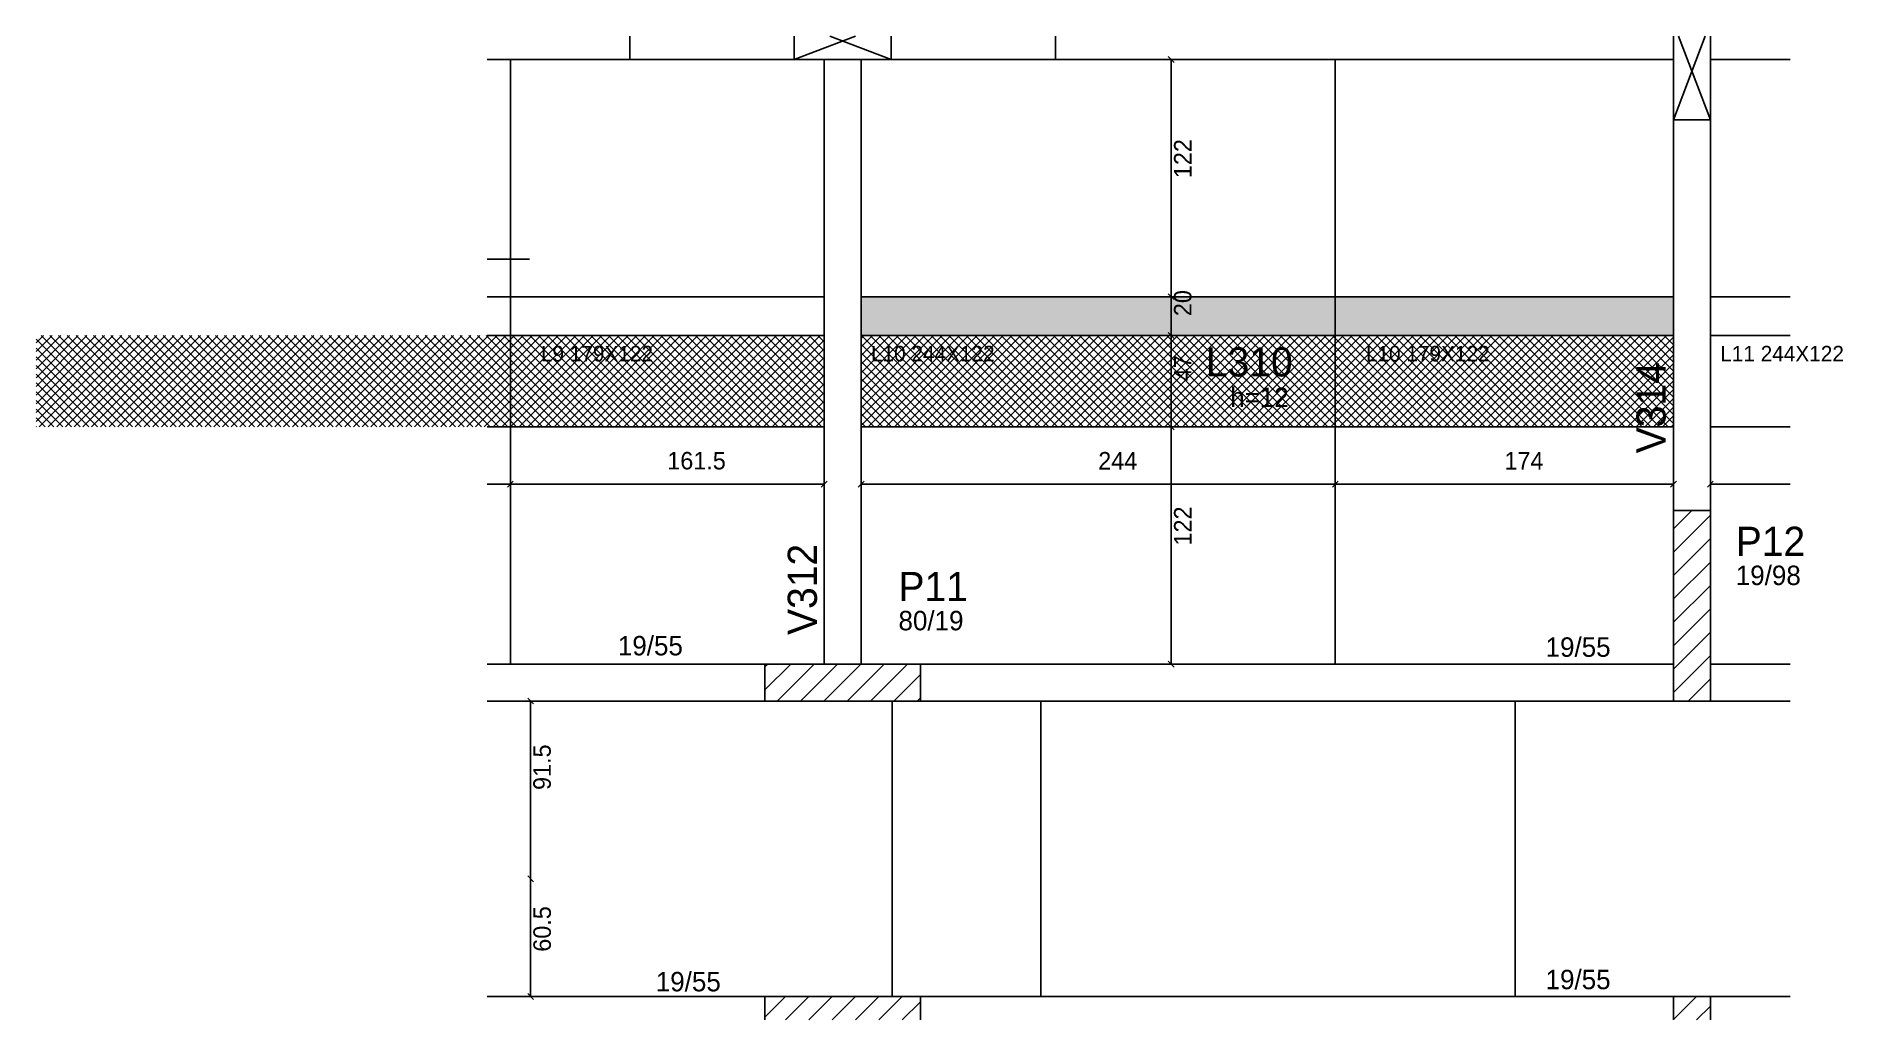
# Model space of a CAD drawing. Header units: metres. Extents: x 2743 to 3672, y 2098 to 2604.
import ezdxf

# ---------------------------------------------------------------- set-up
doc = ezdxf.new("R2010")
doc.units = ezdxf.units.M
for name, color, linetype in [('1', 7, 'Continuous'), ('3', 7, 'Continuous'), ('4', 7, 'Continuous'), ('7', 7, 'Continuous'), ('AUX00', 7, 'Continuous'), ('Hachura', 7, 'Continuous'), ('Painéis', 7, 'Continuous')]:
    doc.layers.add(name, color=color, linetype=linetype)

msp = doc.modelspace()

# ---------------------------------------------------------------- hatches: boundary and pattern name
at = {"layer": 'Hachura'}
h = msp.add_hatch(color=7, dxfattribs=at)
h.dxf.hatch_style = 1
h.paths.add_polyline_path([(3167.07, 2449.94), (3585.07, 2449.94), (3585.07, 2469.94), (3167.07, 2469.94), (3167.07, 2449.94)])
h = msp.add_hatch(dxfattribs=at)
h.set_pattern_fill('ANSI37')
h.paths.add_polyline_path([(3148.07, 2449.94), (2742.57, 2449.94), (2742.57, 2402.94), (3148.07, 2402.94), (3148.07, 2449.94)])
h = msp.add_hatch(dxfattribs=at)
h.set_pattern_fill('ANSI37')
h.paths.add_polyline_path([(3585.07, 2449.94), (3167.07, 2449.94), (3167.07, 2402.94), (3585.07, 2402.94), (3585.07, 2449.94)])

# ---------------------------------------------------------------- linework, layer by layer
at = {"layer": '1', "color": 1, "lineweight": 25}
for p, q in [((3132.57, 2591.94), (3164.22, 2603.97)), ((3182.57, 2591.94), (3150.92, 2603.97)), ((3585.07, 2560.94), (3601.42, 2603.97)), ((3604.07, 2560.94), (3587.72, 2603.97))]:
    msp.add_line(p, q, dxfattribs=at)
at = {"layer": '3', "color": 3, "lineweight": 25}
for p, q in [((3048.07, 2591.94), (3048.07, 2603.97)), ((3267.07, 2591.94), (3267.07, 2603.97)), ((2974.57, 2489.25), (2996.39, 2489.25)), ((3585.07, 2350.51), (3594.49, 2359.94)), ((3585.07, 2338.49), (3604.07, 2357.49)), ((3585.07, 2326.47), (3604.07, 2345.47)), ((3585.07, 2314.45), (3604.07, 2333.45)), ((3585.07, 2302.43), (3604.07, 2321.43)), ((3585.07, 2290.41), (3604.07, 2309.41)), ((3585.07, 2278.39), (3604.07, 2297.39)), ((3117.57, 2267.68), (3130.83, 2280.94)), ((3117.57, 2279.7), (3118.81, 2280.94)), ((3123.85, 2261.94), (3142.85, 2280.94)), ((3135.87, 2261.94), (3154.87, 2280.94)), ((3147.89, 2261.94), (3166.89, 2280.94)), ((3159.91, 2261.94), (3178.91, 2280.94)), ((3171.93, 2261.94), (3190.93, 2280.94)), ((3585.07, 2266.37), (3604.07, 2285.37)), ((3183.95, 2261.94), (3197.57, 2275.55)), ((3592.66, 2261.94), (3604.07, 2273.34)), ((3195.97, 2261.94), (3197.57, 2263.53)), ((3117.57, 2099.39), (3128.12, 2109.94)), ((3128.14, 2097.94), (3140.14, 2109.94)), ((3140.16, 2097.94), (3152.16, 2109.94)), ((3152.18, 2097.94), (3164.18, 2109.94)), ((3164.2, 2097.94), (3176.2, 2109.94)), ((3176.22, 2097.94), (3188.22, 2109.94)), ((3188.24, 2097.94), (3197.57, 2107.26)), ((3585.07, 2098.07), (3596.93, 2109.94)), ((3596.95, 2097.94), (3604.07, 2105.05))]:
    msp.add_line(p, q, dxfattribs=at)
for points in [[(2974.57, 2591.94), (3148.07, 2591.94)], [(3148.07, 2591.94), (3148.07, 2280.94)], [(3167.07, 2591.94), (3585.07, 2591.94)], [(3167.07, 2280.94), (3167.07, 2591.94)], [(3585.07, 2591.94), (3585.07, 2359.94)], [(3604.07, 2591.94), (3645.16, 2591.94)], [(3604.07, 2359.94), (3604.07, 2591.94)], [(3117.57, 2280.94), (2974.57, 2280.94)], [(3585.07, 2280.94), (3197.57, 2280.94)], [(3645.16, 2280.94), (3604.07, 2280.94)], [(2974.57, 2261.94), (3117.57, 2261.94)], [(3197.57, 2261.94), (3585.07, 2261.94)], [(3604.07, 2261.94), (3645.16, 2261.94)], [(3117.57, 2109.94), (2974.57, 2109.94)], [(3585.07, 2109.94), (3197.57, 2109.94)], [(3645.16, 2109.94), (3604.07, 2109.94)]]:
    msp.add_lwpolyline(points, dxfattribs=at)
at = {"layer": '7', "color": 7, "lineweight": 25}
for points in [[(3132.57, 2603.97), (3132.57, 2591.94)], [(3182.57, 2591.94), (3182.57, 2603.97)], [(3585.07, 2603.97), (3585.07, 2560.94)], [(3604.07, 2560.94), (3604.07, 2603.97)], [(3132.57, 2591.94), (3182.57, 2591.94)], [(3585.07, 2560.94), (3604.07, 2560.94)], [(3604.07, 2359.94), (3585.07, 2359.94)], [(3585.07, 2359.94), (3585.07, 2261.94)], [(3604.07, 2261.94), (3604.07, 2359.94)], [(3197.57, 2280.94), (3117.57, 2280.94)], [(3117.57, 2280.94), (3117.57, 2261.94)], [(3197.57, 2261.94), (3197.57, 2280.94)], [(3117.57, 2261.94), (3197.57, 2261.94)], [(3585.07, 2261.94), (3604.07, 2261.94)], [(3197.57, 2109.94), (3117.57, 2109.94)], [(3117.57, 2109.94), (3117.57, 2097.94)], [(3197.57, 2097.94), (3197.57, 2109.94)], [(3604.07, 2109.94), (3585.07, 2109.94)], [(3585.07, 2109.94), (3585.07, 2097.94)], [(3604.07, 2097.94), (3604.07, 2109.94)]]:
    msp.add_lwpolyline(points, dxfattribs=at)
at = {"layer": 'Painéis', "color": 200, "lineweight": 25}
for p, q in [((2986.57, 2280.94), (2986.57, 2591.94)), ((3411.07, 2280.94), (3411.07, 2591.94)), ((2974.57, 2469.94), (3148.07, 2469.94)), ((3167.07, 2469.94), (3585.07, 2469.94)), ((3604.07, 2469.94), (3645.16, 2469.94)), ((2974.57, 2449.94), (3148.07, 2449.94)), ((3167.07, 2449.94), (3585.07, 2449.94)), ((3604.07, 2449.94), (3645.16, 2449.94)), ((2974.57, 2402.94), (3148.07, 2402.94)), ((3167.07, 2402.94), (3585.07, 2402.94)), ((3604.07, 2402.94), (3645.16, 2402.94)), ((3183.07, 2261.94), (3183.07, 2109.94)), ((3259.57, 2261.94), (3259.57, 2109.94)), ((3503.57, 2261.94), (3503.57, 2109.94))]:
    msp.add_line(p, q, dxfattribs=at)
at = {"layer": 'Painéis', "color": 0, "lineweight": 25}
for p, q in [((3328.12, 2590.44), (3325.12, 2593.44)), ((3325.12, 2471.44), (3328.12, 2468.44)), ((3328.12, 2468.44), (3325.12, 2471.44)), ((3325.12, 2451.44), (3328.12, 2448.44)), ((3328.12, 2448.44), (3325.12, 2451.44)), ((3325.12, 2404.44), (3328.12, 2401.44)), ((3328.12, 2401.44), (3325.12, 2404.44)), ((2985.07, 2371.98), (2988.07, 2374.98)), ((2988.07, 2374.98), (2985.07, 2371.98)), ((3146.57, 2371.98), (3149.57, 2374.98)), ((3168.57, 2374.98), (3165.57, 2371.98)), ((3409.57, 2371.98), (3412.57, 2374.98)), ((3412.57, 2374.98), (3409.57, 2371.98)), ((3583.57, 2371.98), (3586.57, 2374.98)), ((3605.57, 2374.98), (3602.57, 2371.98)), ((3325.12, 2282.44), (3328.12, 2279.44)), ((2998.5, 2260.44), (2995.5, 2263.44)), ((2995.5, 2171.94), (2998.5, 2168.94)), ((2998.5, 2168.94), (2995.5, 2171.94)), ((2995.5, 2111.44), (2998.5, 2108.44))]:
    msp.add_line(p, q, dxfattribs=at)
at = {"layer": 'Painéis', "color": 4, "lineweight": 25}
for p, q in [((3326.62, 2591.94), (3326.62, 2469.94)), ((3326.62, 2469.94), (3326.62, 2449.94)), ((3326.62, 2449.94), (3326.62, 2402.94)), ((3326.62, 2402.94), (3326.62, 2280.94)), ((2974.57, 2373.48), (2986.57, 2373.48)), ((2986.57, 2373.48), (3148.07, 2373.48)), ((3167.07, 2373.48), (3411.07, 2373.48)), ((3411.07, 2373.48), (3585.07, 2373.48)), ((3604.07, 2373.48), (3645.16, 2373.48)), ((2997, 2170.44), (2997, 2261.94)), ((2997, 2170.44), (2997, 2109.94))]:
    msp.add_line(p, q, dxfattribs=at)

# ---------------------------------------------------------------- texts
at = {"layer": '3', "color": 3, "lineweight": 25}
for s, p in [('h=12', (3356.95, 2413.21)), ('19/98', (3617.12, 2321.6)), ('80/19', (3186.3, 2298.32)), ('19/55', (3041.9, 2285.42)), ('19/55', (3519.26, 2284.69)), ('19/55', (3061.4, 2112.59)), ('19/55', (3519.26, 2113.69))]:
    msp.add_text(s, height=10, dxfattribs=at).set_placement(p)
at = {"layer": '4', "color": 4, "lineweight": 25}
for s, p in [('L310', (3344.48, 2428.9)), ('P12', (3617.12, 2336.6)), ('P11', (3186.3, 2313.32))]:
    msp.add_text(s, height=15, dxfattribs=at).set_placement(p)
for s, p in [('V314', (3581.04, 2389.4)), ('V312', (3144.32, 2295.94))]:
    msp.add_text(s, height=15, rotation=90, dxfattribs=at).set_placement(p)
at = {"layer": 'AUX00', "color": 7, "lineweight": 25}
for s, p in [('L9^J179X122', (3002.29, 2436.65)), ('L10^J244X122', (3172.11, 2436.65)), ('L10^J179X122', (3426.79, 2436.65)), ('L11^J244X122', (3609.11, 2436.65))]:
    msp.add_text(s, height=8, dxfattribs=at).set_placement(p)
at = {"layer": 'Painéis', "color": 240, "lineweight": 25}
for s, p in [('122', (3337.07, 2530.94)), ('20', (3337.03, 2459.94)), ('47', (3337.06, 2426.44)), ('122', (3337.07, 2341.94)), ('91.5', (3007.38, 2216.19)), ('60.5', (3007.41, 2132.98))]:
    msp.add_text(s, height=9, rotation=90, dxfattribs=at).set_placement(p)
for s, p in [('161.5', (3067.32, 2381.08)), ('244', (3289.07, 2381.04)), ('174', (3498.07, 2381.04))]:
    msp.add_text(s, height=9, dxfattribs=at).set_placement(p)

doc.saveas('drawing.dxf')
